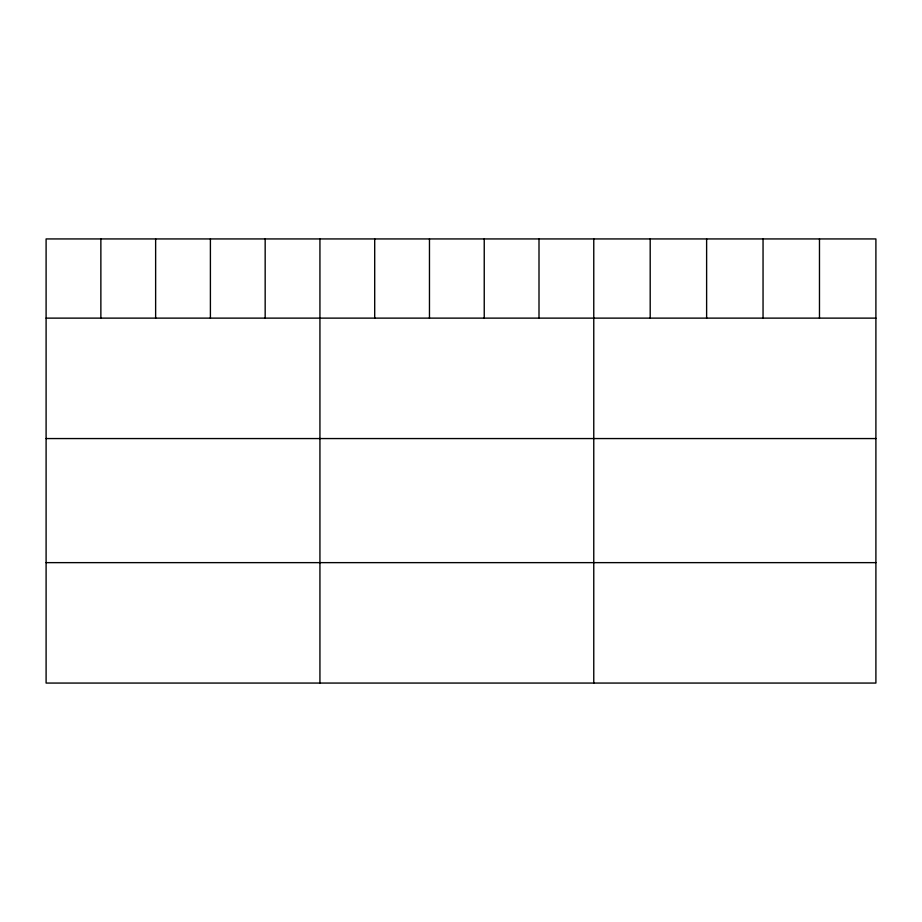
<?xml version="1.0" encoding="UTF-8"?>
<svg xmlns="http://www.w3.org/2000/svg" width="922" height="922" viewBox="0 0 922 922"><rect width="100%" height="100%" fill="white"/><g stroke="black" fill="none" stroke-linecap="round" stroke-linejoin="round"><path stroke-width="1.38" d="M875.9 318.125L875.9 683.064L46.1 683.064L46.1 238.936L875.9 238.936L875.9 318.125L46.1 318.125M46.1 438.561L875.9 438.561M46.1 562.639L875.9 562.639M819.474 238.936L819.474 318.125M763.047 238.936L763.047 318.125M706.621 238.936L706.621 318.125M650.194 238.936L650.194 318.125M593.768 238.936L593.768 683.064M539.001 238.936L539.001 318.125M484.234 238.936L484.234 318.125M429.468 238.936L429.468 318.125M374.701 238.936L374.701 318.125M319.934 238.936L319.934 683.064M265.167 238.936L265.167 318.125M210.4 238.936L210.4 318.125M155.634 238.936L155.634 318.125M100.867 238.936L100.867 318.125"/></g></svg>
